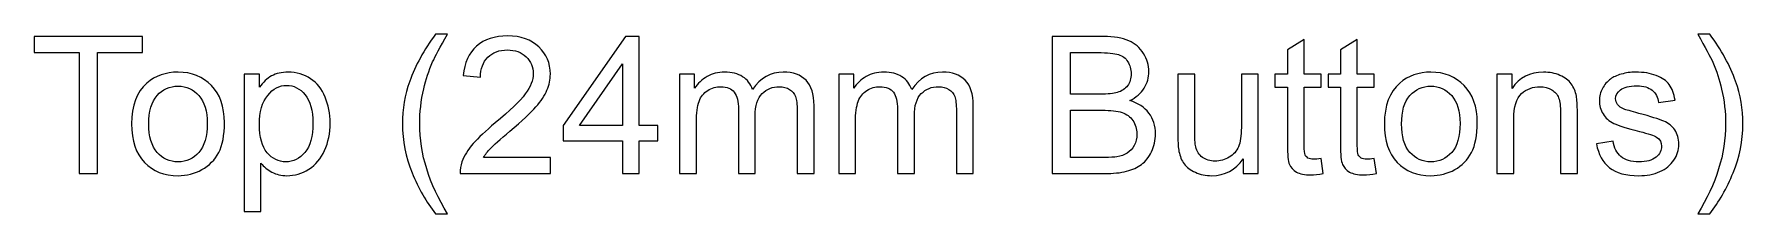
# Model space of a CAD drawing. Header units: millimetres. Extents: x 198 to 2216, y -826 to 151.
# Drawn here: x 582.1 to 809.3, y -583.4 to -559.6 of the extents above; entities that cross this region are included whole.
import ezdxf

# ---------------------------------------------------------------- set-up
doc = ezdxf.new("R2010")
doc.units = ezdxf.units.MM
doc.header["$MEASUREMENT"] = 0
doc.layers.add('Layer 1', color=7, linetype='Continuous')

msp = doc.modelspace()

# ---------------------------------------------------------------- linework, layer by layer
at = {"layer": 'Layer 1', "color": 250}
for points, knots in [([(588.1088, -578.0893), (588.1088, -578.0893), (588.1088, -562.0365), (588.1088, -562.0365), (588.1088, -562.0365), (582.1144, -562.0365), (582.1144, -562.0365), (582.1144, -562.0365), (582.1144, -559.9029), (582.1144, -559.9029), (582.1144, -559.9029), (596.5162, -559.9029), (596.5162, -559.9029), (596.5162, -559.9029), (596.5162, -562.0365), (596.5162, -562.0365), (596.5162, -562.0365), (590.5218, -562.0365), (590.5218, -562.0365), (590.5218, -562.0365), (590.5218, -578.0893), (590.5218, -578.0893), (590.5218, -578.0893), (588.1088, -578.0893), (588.1088, -578.0893)], [0, 0, 0, 0, 0.125, 0.125, 0.125, 0.25, 0.25, 0.25, 0.375, 0.375, 0.375, 0.5, 0.5, 0.5, 0.625, 0.625, 0.625, 0.75, 0.75, 0.75, 0.875, 0.875, 0.875, 1, 1, 1, 1]), ([(635.484, -583.4233), (634.2563, -581.8697), (633.2149, -580.0536), (632.364, -577.9708), (631.5131, -575.888), (631.0898, -573.729), (631.0898, -571.498), (631.0898, -569.5295), (631.4073, -567.6457), (632.0423, -565.8465), (632.7874, -563.7552), (633.9346, -561.6724), (635.484, -559.5981), (635.484, -559.5981), (637.0842, -559.5981), (637.0842, -559.5981), (636.0851, -561.3168), (635.4205, -562.5445), (635.0988, -563.2811), (634.595, -564.4199), (634.1971, -565.6094), (633.9092, -566.8498), (633.5536, -568.395), (633.3758, -569.9486), (633.3758, -571.5107), (633.3758, -575.4858), (634.6119, -579.4567), (637.0842, -583.4233), (637.0842, -583.4233), (635.484, -583.4233), (635.484, -583.4233)], [0, 0, 0, 0, 0.1, 0.1, 0.1, 0.2, 0.2, 0.2, 0.3, 0.3, 0.3, 0.4, 0.4, 0.4, 0.5, 0.5, 0.5, 0.6, 0.6, 0.6, 0.7, 0.7, 0.7, 0.8, 0.8, 0.8, 0.9, 0.9, 0.9, 1, 1, 1, 1]), ([(650.7748, -575.9557), (650.7748, -575.9557), (650.7748, -578.0893), (650.7748, -578.0893), (650.7748, -578.0893), (638.7352, -578.0893), (638.7352, -578.0893), (638.7183, -577.5517), (638.8072, -577.0352), (638.9977, -576.5357), (639.3067, -575.7186), (639.802, -574.9101), (640.4836, -574.1184), (641.1651, -573.3268), (642.1388, -572.4124), (643.4046, -571.3752), (645.3731, -569.7539), (646.7108, -568.4712), (647.4093, -567.5229), (648.112, -566.5746), (648.4634, -565.6772), (648.4634, -564.8305), (648.4634, -563.9457), (648.1459, -563.2007), (647.5109, -562.5911), (646.8759, -561.9857), (646.0462, -561.6809), (645.0259, -561.6809), (643.9464, -561.6809), (643.0828, -562.0026), (642.4351, -562.6461), (641.7874, -563.2853), (641.4615, -564.1743), (641.453, -565.3131), (641.453, -565.3131), (639.167, -565.0845), (639.167, -565.0845), (639.3236, -563.3742), (639.9163, -562.0704), (640.9408, -561.1729), (641.9695, -560.2754), (643.3453, -559.8267), (645.0767, -559.8267), (646.8209, -559.8267), (648.2052, -560.3093), (649.2212, -561.2787), (650.2414, -562.2482), (650.7494, -563.4504), (650.7494, -564.8813), (650.7494, -565.6094), (650.6012, -566.3249), (650.3007, -567.0276), (650.0043, -567.7346), (649.509, -568.4754), (648.819, -569.2543), (648.1247, -570.029), (646.9775, -571.1001), (645.3773, -572.4547), (644.0353, -573.5808), (643.1717, -574.3428), (642.7907, -574.745), (642.4097, -575.1471), (642.0965, -575.5493), (641.8467, -575.9557), (641.8467, -575.9557), (650.7748, -575.9557), (650.7748, -575.9557)], [0, 0, 0, 0, 0.04545455, 0.04545455, 0.04545455, 0.09090909, 0.09090909, 0.09090909, 0.13636364, 0.13636364, 0.13636364, 0.18181818, 0.18181818, 0.18181818, 0.22727273, 0.22727273, 0.22727273, 0.27272727, 0.27272727, 0.27272727, 0.31818182, 0.31818182, 0.31818182, 0.36363636, 0.36363636, 0.36363636, 0.40909091, 0.40909091, 0.40909091, 0.45454545, 0.45454545, 0.45454545, 0.5, 0.5, 0.5, 0.54545455, 0.54545455, 0.54545455, 0.59090909, 0.59090909, 0.59090909, 0.63636364, 0.63636364, 0.63636364, 0.68181818, 0.68181818, 0.68181818, 0.72727273, 0.72727273, 0.72727273, 0.77272727, 0.77272727, 0.77272727, 0.81818182, 0.81818182, 0.81818182, 0.86363636, 0.86363636, 0.86363636, 0.90909091, 0.90909091, 0.90909091, 0.95454545, 0.95454545, 0.95454545, 1, 1, 1, 1]), ([(660.3294, -578.0893), (660.3294, -578.0893), (660.3294, -573.7459), (660.3294, -573.7459), (660.3294, -573.7459), (652.43, -573.7459), (652.43, -573.7459), (652.43, -573.7459), (652.43, -571.6885), (652.43, -571.6885), (652.43, -571.6885), (660.7358, -559.9029), (660.7358, -559.9029), (660.7358, -559.9029), (662.5646, -559.9029), (662.5646, -559.9029), (662.5646, -559.9029), (662.5646, -571.6885), (662.5646, -571.6885), (662.5646, -571.6885), (665.0284, -571.6885), (665.0284, -571.6885), (665.0284, -571.6885), (665.0284, -573.7459), (665.0284, -573.7459), (665.0284, -573.7459), (662.5646, -573.7459), (662.5646, -573.7459), (662.5646, -573.7459), (662.5646, -578.0893), (662.5646, -578.0893), (662.5646, -578.0893), (660.3294, -578.0893), (660.3294, -578.0893)], [0, 0, 0, 0, 0.09090909, 0.09090909, 0.09090909, 0.18181818, 0.18181818, 0.18181818, 0.27272727, 0.27272727, 0.27272727, 0.36363636, 0.36363636, 0.36363636, 0.45454545, 0.45454545, 0.45454545, 0.54545455, 0.54545455, 0.54545455, 0.63636364, 0.63636364, 0.63636364, 0.72727273, 0.72727273, 0.72727273, 0.81818182, 0.81818182, 0.81818182, 0.90909091, 0.90909091, 0.90909091, 1, 1, 1, 1]), ([(717.4794, -578.0893), (717.4794, -578.0893), (717.4794, -559.9029), (717.4794, -559.9029), (717.4794, -559.9029), (724.3035, -559.9029), (724.3035, -559.9029), (725.6921, -559.9029), (726.8054, -560.0849), (727.6479, -560.4532), (728.4861, -560.8215), (729.1422, -561.3888), (729.6164, -562.155), (730.0947, -562.917), (730.3318, -563.7171), (730.3318, -564.5553), (730.3318, -565.33), (730.1201, -566.0624), (729.701, -566.7482), (729.2819, -567.434), (728.6469, -567.9886), (727.796, -568.4119), (728.8967, -568.7336), (729.7434, -569.284), (730.3318, -570.0629), (730.9245, -570.8376), (731.2208, -571.7562), (731.2208, -572.8146), (731.2208, -573.6697), (731.0388, -574.4613), (730.6789, -575.1937), (730.3191, -575.9261), (729.8746, -576.4891), (729.3454, -576.887), (728.8163, -577.2807), (728.1516, -577.5813), (727.3558, -577.7845), (726.5557, -577.9877), (725.5778, -578.0893), (724.4178, -578.0893), (724.4178, -578.0893), (717.4794, -578.0893), (717.4794, -578.0893)], [0, 0, 0, 0, 0.07142857, 0.07142857, 0.07142857, 0.14285714, 0.14285714, 0.14285714, 0.21428571, 0.21428571, 0.21428571, 0.28571429, 0.28571429, 0.28571429, 0.35714286, 0.35714286, 0.35714286, 0.42857143, 0.42857143, 0.42857143, 0.5, 0.5, 0.5, 0.57142857, 0.57142857, 0.57142857, 0.64285714, 0.64285714, 0.64285714, 0.71428571, 0.71428571, 0.71428571, 0.78571429, 0.78571429, 0.78571429, 0.85714286, 0.85714286, 0.85714286, 0.92857143, 0.92857143, 0.92857143, 1, 1, 1, 1]), ([(753.2214, -576.0954), (753.2214, -576.0954), (753.5262, -578.0681), (753.5262, -578.0681), (752.8997, -578.1994), (752.3366, -578.2671), (751.8456, -578.2671), (751.037, -578.2671), (750.4105, -578.1401), (749.9617, -577.8819), (749.5172, -577.6236), (749.204, -577.2892), (749.0219, -576.8701), (748.8399, -576.451), (748.751, -575.5705), (748.751, -574.2285), (748.751, -574.2285), (748.751, -566.6339), (748.751, -566.6339), (748.751, -566.6339), (747.1, -566.6339), (747.1, -566.6339), (747.1, -566.6339), (747.1, -564.9067), (747.1, -564.9067), (747.1, -564.9067), (748.751, -564.9067), (748.751, -564.9067), (748.751, -564.9067), (748.751, -561.647), (748.751, -561.647), (748.751, -561.647), (750.9862, -560.3051), (750.9862, -560.3051), (750.9862, -560.3051), (750.9862, -564.9067), (750.9862, -564.9067), (750.9862, -564.9067), (753.2214, -564.9067), (753.2214, -564.9067), (753.2214, -564.9067), (753.2214, -566.6339), (753.2214, -566.6339), (753.2214, -566.6339), (750.9862, -566.6339), (750.9862, -566.6339), (750.9862, -566.6339), (750.9862, -574.3555), (750.9862, -574.3555), (750.9862, -574.9947), (751.0243, -575.4054), (751.1047, -575.5874), (751.1809, -575.7694), (751.3079, -575.9134), (751.4857, -576.0234), (751.6635, -576.1293), (751.9175, -576.1843), (752.2477, -576.1843), (752.4933, -576.1843), (752.8192, -576.1547), (753.2214, -576.0954)], [0, 0, 0, 0, 0.05, 0.05, 0.05, 0.1, 0.1, 0.1, 0.15, 0.15, 0.15, 0.2, 0.2, 0.2, 0.25, 0.25, 0.25, 0.3, 0.3, 0.3, 0.35, 0.35, 0.35, 0.4, 0.4, 0.4, 0.45, 0.45, 0.45, 0.5, 0.5, 0.5, 0.55, 0.55, 0.55, 0.6, 0.6, 0.6, 0.65, 0.65, 0.65, 0.7, 0.7, 0.7, 0.75, 0.75, 0.75, 0.8, 0.8, 0.8, 0.85, 0.85, 0.85, 0.9, 0.9, 0.9, 0.95, 0.95, 0.95, 1, 1, 1, 1]), ([(760.2784, -576.0954), (760.2784, -576.0954), (760.5832, -578.0681), (760.5832, -578.0681), (759.9567, -578.1994), (759.3936, -578.2671), (758.9026, -578.2671), (758.094, -578.2671), (757.4675, -578.1401), (757.0187, -577.8819), (756.5742, -577.6236), (756.261, -577.2892), (756.0789, -576.8701), (755.8969, -576.451), (755.808, -575.5705), (755.808, -574.2285), (755.808, -574.2285), (755.808, -566.6339), (755.808, -566.6339), (755.808, -566.6339), (754.157, -566.6339), (754.157, -566.6339), (754.157, -566.6339), (754.157, -564.9067), (754.157, -564.9067), (754.157, -564.9067), (755.808, -564.9067), (755.808, -564.9067), (755.808, -564.9067), (755.808, -561.647), (755.808, -561.647), (755.808, -561.647), (758.0432, -560.3051), (758.0432, -560.3051), (758.0432, -560.3051), (758.0432, -564.9067), (758.0432, -564.9067), (758.0432, -564.9067), (760.2784, -564.9067), (760.2784, -564.9067), (760.2784, -564.9067), (760.2784, -566.6339), (760.2784, -566.6339), (760.2784, -566.6339), (758.0432, -566.6339), (758.0432, -566.6339), (758.0432, -566.6339), (758.0432, -574.3555), (758.0432, -574.3555), (758.0432, -574.9947), (758.0813, -575.4054), (758.1617, -575.5874), (758.2379, -575.7694), (758.3649, -575.9134), (758.5427, -576.0234), (758.7205, -576.1293), (758.9745, -576.1843), (759.3047, -576.1843), (759.5503, -576.1843), (759.8762, -576.1547), (760.2784, -576.0954)], [0, 0, 0, 0, 0.05, 0.05, 0.05, 0.1, 0.1, 0.1, 0.15, 0.15, 0.15, 0.2, 0.2, 0.2, 0.25, 0.25, 0.25, 0.3, 0.3, 0.3, 0.35, 0.35, 0.35, 0.4, 0.4, 0.4, 0.45, 0.45, 0.45, 0.5, 0.5, 0.5, 0.55, 0.55, 0.55, 0.6, 0.6, 0.6, 0.65, 0.65, 0.65, 0.7, 0.7, 0.7, 0.75, 0.75, 0.75, 0.8, 0.8, 0.8, 0.85, 0.85, 0.85, 0.9, 0.9, 0.9, 0.95, 0.95, 0.95, 1, 1, 1, 1]), ([(804.9104, -583.4233), (804.9104, -583.4233), (803.3102, -583.4233), (803.3102, -583.4233), (805.7825, -579.4567), (807.0186, -575.4858), (807.0186, -571.5107), (807.0186, -569.9571), (806.8408, -568.4161), (806.4852, -566.8879), (806.2058, -565.6475), (805.8121, -564.458), (805.3083, -563.315), (804.9866, -562.5741), (804.3177, -561.3338), (803.3102, -559.5981), (803.3102, -559.5981), (804.9104, -559.5981), (804.9104, -559.5981), (806.4598, -561.6724), (807.607, -563.7552), (808.3521, -565.8465), (808.9871, -567.6457), (809.3046, -569.5295), (809.3046, -571.498), (809.3046, -573.729), (808.877, -575.888), (808.0219, -577.9708), (807.171, -580.0536), (806.1338, -581.8697), (804.9104, -583.4233)], [0, 0, 0, 0, 0.1, 0.1, 0.1, 0.2, 0.2, 0.2, 0.3, 0.3, 0.3, 0.4, 0.4, 0.4, 0.5, 0.5, 0.5, 0.6, 0.6, 0.6, 0.7, 0.7, 0.7, 0.8, 0.8, 0.8, 0.9, 0.9, 0.9, 1, 1, 1, 1]), ([(719.8924, -567.5483), (719.8924, -567.5483), (723.8252, -567.5483), (723.8252, -567.5483), (724.892, -567.5483), (725.6582, -567.4763), (726.1196, -567.3366), (726.7335, -567.1546), (727.1949, -566.8498), (727.5039, -566.4265), (727.813, -566.0031), (727.9696, -565.474), (727.9696, -564.8347), (727.9696, -564.2294), (727.8257, -563.696), (727.5336, -563.2388), (727.2457, -562.7773), (726.8308, -562.4598), (726.2932, -562.2905), (725.7556, -562.1212), (724.8327, -562.0365), (723.5288, -562.0365), (723.5288, -562.0365), (719.8924, -562.0365), (719.8924, -562.0365), (719.8924, -562.0365), (719.8924, -567.5483), (719.8924, -567.5483)], [0, 0, 0, 0, 0.11111111, 0.11111111, 0.11111111, 0.22222222, 0.22222222, 0.22222222, 0.33333333, 0.33333333, 0.33333333, 0.44444444, 0.44444444, 0.44444444, 0.55555556, 0.55555556, 0.55555556, 0.66666667, 0.66666667, 0.66666667, 0.77777778, 0.77777778, 0.77777778, 0.88888889, 0.88888889, 0.88888889, 1, 1, 1, 1]), ([(595.0684, -571.498), (595.0684, -569.0638), (595.7457, -567.2604), (597.1046, -566.0878), (598.2349, -565.1141), (599.6192, -564.6273), (601.2491, -564.6273), (603.0567, -564.6273), (604.5384, -565.22), (605.6898, -566.4053), (606.8371, -567.5864), (607.4128, -569.2247), (607.4128, -571.3117), (607.4128, -573.0051), (607.1588, -574.3343), (606.6508, -575.3038), (606.1428, -576.2732), (605.402, -577.0267), (604.4283, -577.5644), (603.4589, -578.102), (602.3963, -578.3687), (601.2491, -578.3687), (599.4033, -578.3687), (597.9132, -577.7803), (596.7744, -576.5992), (595.6357, -575.4181), (595.0684, -573.7163), (595.0684, -571.498)], [0, 0, 0, 0, 0.11111111, 0.11111111, 0.11111111, 0.22222222, 0.22222222, 0.22222222, 0.33333333, 0.33333333, 0.33333333, 0.44444444, 0.44444444, 0.44444444, 0.55555556, 0.55555556, 0.55555556, 0.66666667, 0.66666667, 0.66666667, 0.77777778, 0.77777778, 0.77777778, 0.88888889, 0.88888889, 0.88888889, 1, 1, 1, 1]), ([(610.0332, -583.1439), (610.0332, -583.1439), (610.0332, -564.9067), (610.0332, -564.9067), (610.0332, -564.9067), (612.0652, -564.9067), (612.0652, -564.9067), (612.0652, -564.9067), (612.0652, -566.6381), (612.0652, -566.6381), (612.5436, -565.9693), (613.0854, -565.4655), (613.6908, -565.1311), (614.2919, -564.7966), (615.0243, -564.6273), (615.8837, -564.6273), (617.0097, -564.6273), (618.0003, -564.9152), (618.8597, -565.4951), (619.7191, -566.0709), (620.3668, -566.8879), (620.807, -567.9378), (621.2431, -568.9919), (621.4632, -570.1433), (621.4632, -571.4006), (621.4632, -572.7426), (621.2219, -573.9533), (620.7393, -575.0328), (620.2567, -576.1081), (619.554, -576.9336), (618.6311, -577.5093), (617.7125, -578.0808), (616.743, -578.3687), (615.727, -578.3687), (614.982, -578.3687), (614.3131, -578.2121), (613.7247, -577.8988), (613.132, -577.5855), (612.6494, -577.1918), (612.2684, -576.7135), (612.2684, -576.7135), (612.2684, -583.1439), (612.2684, -583.1439), (612.2684, -583.1439), (610.0332, -583.1439), (610.0332, -583.1439)], [0, 0, 0, 0, 0.06666667, 0.06666667, 0.06666667, 0.13333333, 0.13333333, 0.13333333, 0.2, 0.2, 0.2, 0.26666667, 0.26666667, 0.26666667, 0.33333333, 0.33333333, 0.33333333, 0.4, 0.4, 0.4, 0.46666667, 0.46666667, 0.46666667, 0.53333333, 0.53333333, 0.53333333, 0.6, 0.6, 0.6, 0.66666667, 0.66666667, 0.66666667, 0.73333333, 0.73333333, 0.73333333, 0.8, 0.8, 0.8, 0.86666667, 0.86666667, 0.86666667, 0.93333333, 0.93333333, 0.93333333, 1, 1, 1, 1]), ([(660.3294, -571.6885), (660.3294, -571.6885), (660.3294, -563.5055), (660.3294, -563.5055), (660.3294, -563.5055), (654.6271, -571.6885), (654.6271, -571.6885), (654.6271, -571.6885), (660.3294, -571.6885), (660.3294, -571.6885)], [0, 0, 0, 0, 0.33333333, 0.33333333, 0.33333333, 0.66666667, 0.66666667, 0.66666667, 1, 1, 1, 1]), ([(667.9282, -578.0893), (667.9282, -578.0893), (667.9282, -564.9067), (667.9282, -564.9067), (667.9282, -564.9067), (669.9348, -564.9067), (669.9348, -564.9067), (669.9348, -564.9067), (669.9348, -566.7694), (669.9348, -566.7694), (670.3454, -566.1259), (670.8958, -565.6052), (671.5816, -565.2157), (672.2674, -564.822), (673.0463, -564.6273), (673.9226, -564.6273), (674.8963, -564.6273), (675.6964, -564.8305), (676.3187, -565.2327), (676.941, -565.6391), (677.3812, -566.2021), (677.6352, -566.9302), (678.6851, -565.3935), (680.044, -564.6273), (681.7204, -564.6273), (683.0327, -564.6273), (684.0445, -564.9871), (684.7472, -565.711), (685.4542, -566.4349), (685.8098, -567.5483), (685.8098, -569.0511), (685.8098, -569.0511), (685.8098, -578.0893), (685.8098, -578.0893), (685.8098, -578.0893), (683.5746, -578.0893), (683.5746, -578.0893), (683.5746, -578.0893), (683.5746, -569.792), (683.5746, -569.792), (683.5746, -568.903), (683.4984, -568.2595), (683.3545, -567.8658), (683.2105, -567.4721), (682.9481, -567.1588), (682.5628, -566.9175), (682.1818, -566.6762), (681.7331, -566.5577), (681.2209, -566.5577), (680.2895, -566.5577), (679.5191, -566.8667), (678.9052, -567.4806), (678.2914, -568.0986), (677.9866, -569.085), (677.9866, -570.4397), (677.9866, -570.4397), (677.9866, -578.0893), (677.9866, -578.0893), (677.9866, -578.0893), (675.7514, -578.0893), (675.7514, -578.0893), (675.7514, -578.0893), (675.7514, -569.5337), (675.7514, -569.5337), (675.7514, -568.5431), (675.5694, -567.7981), (675.2053, -567.3028), (674.8412, -566.8075), (674.2443, -566.5577), (673.4188, -566.5577), (672.7923, -566.5577), (672.2123, -566.7228), (671.6789, -567.053), (671.1455, -567.3832), (670.7603, -567.8658), (670.519, -568.505), (670.2819, -569.14), (670.1634, -570.0587), (670.1634, -571.2567), (670.1634, -571.2567), (670.1634, -578.0893), (670.1634, -578.0893), (670.1634, -578.0893), (667.9282, -578.0893), (667.9282, -578.0893)], [0, 0, 0, 0, 0.03571429, 0.03571429, 0.03571429, 0.07142857, 0.07142857, 0.07142857, 0.10714286, 0.10714286, 0.10714286, 0.14285714, 0.14285714, 0.14285714, 0.17857143, 0.17857143, 0.17857143, 0.21428571, 0.21428571, 0.21428571, 0.25, 0.25, 0.25, 0.28571429, 0.28571429, 0.28571429, 0.32142857, 0.32142857, 0.32142857, 0.35714286, 0.35714286, 0.35714286, 0.39285714, 0.39285714, 0.39285714, 0.42857143, 0.42857143, 0.42857143, 0.46428571, 0.46428571, 0.46428571, 0.5, 0.5, 0.5, 0.53571429, 0.53571429, 0.53571429, 0.57142857, 0.57142857, 0.57142857, 0.60714286, 0.60714286, 0.60714286, 0.64285714, 0.64285714, 0.64285714, 0.67857143, 0.67857143, 0.67857143, 0.71428571, 0.71428571, 0.71428571, 0.75, 0.75, 0.75, 0.78571429, 0.78571429, 0.78571429, 0.82142857, 0.82142857, 0.82142857, 0.85714286, 0.85714286, 0.85714286, 0.89285714, 0.89285714, 0.89285714, 0.92857143, 0.92857143, 0.92857143, 0.96428571, 0.96428571, 0.96428571, 1, 1, 1, 1]), ([(689.0864, -578.0893), (689.0864, -578.0893), (689.0864, -564.9067), (689.0864, -564.9067), (689.0864, -564.9067), (691.093, -564.9067), (691.093, -564.9067), (691.093, -564.9067), (691.093, -566.7694), (691.093, -566.7694), (691.5036, -566.1259), (692.054, -565.6052), (692.7398, -565.2157), (693.4256, -564.822), (694.2045, -564.6273), (695.0808, -564.6273), (696.0545, -564.6273), (696.8546, -564.8305), (697.4769, -565.2327), (698.0992, -565.6391), (698.5394, -566.2021), (698.7934, -566.9302), (699.8433, -565.3935), (701.2022, -564.6273), (702.8786, -564.6273), (704.1909, -564.6273), (705.2027, -564.9871), (705.9054, -565.711), (706.6124, -566.4349), (706.968, -567.5483), (706.968, -569.0511), (706.968, -569.0511), (706.968, -578.0893), (706.968, -578.0893), (706.968, -578.0893), (704.7328, -578.0893), (704.7328, -578.0893), (704.7328, -578.0893), (704.7328, -569.792), (704.7328, -569.792), (704.7328, -568.903), (704.6566, -568.2595), (704.5127, -567.8658), (704.3687, -567.4721), (704.1063, -567.1588), (703.721, -566.9175), (703.34, -566.6762), (702.8913, -566.5577), (702.3791, -566.5577), (701.4477, -566.5577), (700.6773, -566.8667), (700.0634, -567.4806), (699.4496, -568.0986), (699.1448, -569.085), (699.1448, -570.4397), (699.1448, -570.4397), (699.1448, -578.0893), (699.1448, -578.0893), (699.1448, -578.0893), (696.9096, -578.0893), (696.9096, -578.0893), (696.9096, -578.0893), (696.9096, -569.5337), (696.9096, -569.5337), (696.9096, -568.5431), (696.7276, -567.7981), (696.3635, -567.3028), (695.9994, -566.8075), (695.4025, -566.5577), (694.577, -566.5577), (693.9505, -566.5577), (693.3705, -566.7228), (692.8371, -567.053), (692.3037, -567.3832), (691.9185, -567.8658), (691.6772, -568.505), (691.4401, -569.14), (691.3216, -570.0587), (691.3216, -571.2567), (691.3216, -571.2567), (691.3216, -578.0893), (691.3216, -578.0893), (691.3216, -578.0893), (689.0864, -578.0893), (689.0864, -578.0893)], [0, 0, 0, 0, 0.03571429, 0.03571429, 0.03571429, 0.07142857, 0.07142857, 0.07142857, 0.10714286, 0.10714286, 0.10714286, 0.14285714, 0.14285714, 0.14285714, 0.17857143, 0.17857143, 0.17857143, 0.21428571, 0.21428571, 0.21428571, 0.25, 0.25, 0.25, 0.28571429, 0.28571429, 0.28571429, 0.32142857, 0.32142857, 0.32142857, 0.35714286, 0.35714286, 0.35714286, 0.39285714, 0.39285714, 0.39285714, 0.42857143, 0.42857143, 0.42857143, 0.46428571, 0.46428571, 0.46428571, 0.5, 0.5, 0.5, 0.53571429, 0.53571429, 0.53571429, 0.57142857, 0.57142857, 0.57142857, 0.60714286, 0.60714286, 0.60714286, 0.64285714, 0.64285714, 0.64285714, 0.67857143, 0.67857143, 0.67857143, 0.71428571, 0.71428571, 0.71428571, 0.75, 0.75, 0.75, 0.78571429, 0.78571429, 0.78571429, 0.82142857, 0.82142857, 0.82142857, 0.85714286, 0.85714286, 0.85714286, 0.89285714, 0.89285714, 0.89285714, 0.92857143, 0.92857143, 0.92857143, 0.96428571, 0.96428571, 0.96428571, 1, 1, 1, 1]), ([(742.854, -578.0893), (742.854, -578.0893), (742.854, -576.1293), (742.854, -576.1293), (741.8295, -577.6236), (740.441, -578.3687), (738.6842, -578.3687), (737.9095, -578.3687), (737.1856, -578.2205), (736.5125, -577.9242), (735.8394, -577.6236), (735.3398, -577.2511), (735.0139, -576.8024), (734.6879, -576.3494), (734.4593, -575.7991), (734.3281, -575.1471), (734.2392, -574.7069), (734.1926, -574.0126), (734.1926, -573.0643), (734.1926, -573.0643), (734.1926, -564.9067), (734.1926, -564.9067), (734.1926, -564.9067), (736.4278, -564.9067), (736.4278, -564.9067), (736.4278, -564.9067), (736.4278, -572.2007), (736.4278, -572.2007), (736.4278, -573.3649), (736.4744, -574.1523), (736.5633, -574.5545), (736.703, -575.1429), (736.9993, -575.6001), (737.4565, -575.9345), (737.9095, -576.269), (738.4683, -576.4383), (739.1371, -576.4383), (739.806, -576.4383), (740.4325, -576.269), (741.0167, -575.9261), (741.6009, -575.5832), (742.0158, -575.1133), (742.2613, -574.5248), (742.5026, -573.9364), (742.6254, -573.077), (742.6254, -571.9552), (742.6254, -571.9552), (742.6254, -564.9067), (742.6254, -564.9067), (742.6254, -564.9067), (744.8606, -564.9067), (744.8606, -564.9067), (744.8606, -564.9067), (744.8606, -578.0893), (744.8606, -578.0893), (744.8606, -578.0893), (742.854, -578.0893), (742.854, -578.0893)], [0, 0, 0, 0, 0.05263158, 0.05263158, 0.05263158, 0.10526316, 0.10526316, 0.10526316, 0.15789474, 0.15789474, 0.15789474, 0.21052632, 0.21052632, 0.21052632, 0.26315789, 0.26315789, 0.26315789, 0.31578947, 0.31578947, 0.31578947, 0.36842105, 0.36842105, 0.36842105, 0.42105263, 0.42105263, 0.42105263, 0.47368421, 0.47368421, 0.47368421, 0.52631579, 0.52631579, 0.52631579, 0.57894737, 0.57894737, 0.57894737, 0.63157895, 0.63157895, 0.63157895, 0.68421053, 0.68421053, 0.68421053, 0.73684211, 0.73684211, 0.73684211, 0.78947368, 0.78947368, 0.78947368, 0.84210526, 0.84210526, 0.84210526, 0.89473684, 0.89473684, 0.89473684, 0.94736842, 0.94736842, 0.94736842, 1, 1, 1, 1]), ([(761.6458, -571.498), (761.6458, -569.0638), (762.3231, -567.2604), (763.682, -566.0878), (764.8123, -565.1141), (766.1966, -564.6273), (767.8265, -564.6273), (769.6341, -564.6273), (771.1158, -565.22), (772.2672, -566.4053), (773.4145, -567.5864), (773.9902, -569.2247), (773.9902, -571.3117), (773.9902, -573.0051), (773.7362, -574.3343), (773.2282, -575.3038), (772.7202, -576.2732), (771.9794, -577.0267), (771.0057, -577.5644), (770.0363, -578.102), (768.9737, -578.3687), (767.8265, -578.3687), (765.9807, -578.3687), (764.4906, -577.7803), (763.3518, -576.5992), (762.2131, -575.4181), (761.6458, -573.7163), (761.6458, -571.498)], [0, 0, 0, 0, 0.11111111, 0.11111111, 0.11111111, 0.22222222, 0.22222222, 0.22222222, 0.33333333, 0.33333333, 0.33333333, 0.44444444, 0.44444444, 0.44444444, 0.55555556, 0.55555556, 0.55555556, 0.66666667, 0.66666667, 0.66666667, 0.77777778, 0.77777778, 0.77777778, 0.88888889, 0.88888889, 0.88888889, 1, 1, 1, 1]), ([(776.6106, -578.0893), (776.6106, -578.0893), (776.6106, -564.9067), (776.6106, -564.9067), (776.6106, -564.9067), (778.6172, -564.9067), (778.6172, -564.9067), (778.6172, -564.9067), (778.6172, -566.7778), (778.6172, -566.7778), (779.5824, -565.3427), (780.9794, -564.6273), (782.804, -564.6273), (783.5998, -564.6273), (784.328, -564.7712), (784.9926, -565.0549), (785.6572, -565.3385), (786.1568, -565.7153), (786.487, -566.1767), (786.8172, -566.6381), (787.05, -567.1885), (787.1812, -567.8235), (787.2617, -568.2383), (787.304, -568.9622), (787.304, -569.9952), (787.304, -569.9952), (787.304, -578.0893), (787.304, -578.0893), (787.304, -578.0893), (785.0688, -578.0893), (785.0688, -578.0893), (785.0688, -578.0893), (785.0688, -570.0798), (785.0688, -570.0798), (785.0688, -569.1697), (784.9841, -568.4881), (784.8106, -568.0394), (784.637, -567.5906), (784.328, -567.2308), (783.8877, -566.9599), (783.4474, -566.6932), (782.9267, -566.5577), (782.3341, -566.5577), (781.3858, -566.5577), (780.5688, -566.8583), (779.8787, -567.4636), (779.1887, -568.0648), (778.8458, -569.212), (778.8458, -570.8969), (778.8458, -570.8969), (778.8458, -578.0893), (778.8458, -578.0893), (778.8458, -578.0893), (776.6106, -578.0893), (776.6106, -578.0893)], [0, 0, 0, 0, 0.05555556, 0.05555556, 0.05555556, 0.11111111, 0.11111111, 0.11111111, 0.16666667, 0.16666667, 0.16666667, 0.22222222, 0.22222222, 0.22222222, 0.27777778, 0.27777778, 0.27777778, 0.33333333, 0.33333333, 0.33333333, 0.38888889, 0.38888889, 0.38888889, 0.44444444, 0.44444444, 0.44444444, 0.5, 0.5, 0.5, 0.55555556, 0.55555556, 0.55555556, 0.61111111, 0.61111111, 0.61111111, 0.66666667, 0.66666667, 0.66666667, 0.72222222, 0.72222222, 0.72222222, 0.77777778, 0.77777778, 0.77777778, 0.83333333, 0.83333333, 0.83333333, 0.88888889, 0.88888889, 0.88888889, 0.94444444, 0.94444444, 0.94444444, 1, 1, 1, 1]), ([(789.8482, -574.1523), (789.8482, -574.1523), (792.058, -573.7967), (792.058, -573.7967), (792.1808, -574.6815), (792.5279, -575.3588), (793.0952, -575.8329), (793.6624, -576.3028), (794.4583, -576.5399), (795.4743, -576.5399), (796.503, -576.5399), (797.265, -576.3325), (797.7645, -575.9134), (798.2598, -575.4985), (798.5096, -575.0074), (798.5096, -574.4444), (798.5096, -573.9406), (798.2852, -573.5427), (797.8407, -573.2548), (797.5275, -573.0559), (796.7655, -572.8061), (795.5547, -572.4971), (793.9207, -572.0864), (792.7904, -571.7308), (792.1554, -571.4303), (791.5246, -571.1255), (791.0462, -570.7106), (790.7203, -570.1772), (790.3943, -569.648), (790.2292, -569.0596), (790.2292, -568.4161), (790.2292, -567.8277), (790.3647, -567.2858), (790.6314, -566.7863), (790.9023, -566.2868), (791.2664, -565.8719), (791.7278, -565.5417), (792.0749, -565.2877), (792.5491, -565.0718), (793.146, -564.894), (793.7471, -564.7162), (794.3863, -564.6273), (795.0721, -564.6273), (796.1051, -564.6273), (797.011, -564.7755), (797.7899, -565.076), (798.5731, -565.3724), (799.1488, -565.7788), (799.5214, -566.2868), (799.8897, -566.799), (800.1479, -567.4806), (800.2876, -568.3357), (800.2876, -568.3357), (798.1032, -568.6405), (798.1032, -568.6405), (798.0058, -567.9547), (797.718, -567.4171), (797.2438, -567.0318), (796.7697, -566.6466), (796.1008, -566.4561), (795.233, -566.4561), (794.2128, -566.4561), (793.4804, -566.6254), (793.0444, -566.9641), (792.6083, -567.3028), (792.3882, -567.7007), (792.3882, -568.1537), (792.3882, -568.4415), (792.4771, -568.704), (792.6591, -568.9368), (792.8412, -569.1739), (793.1248, -569.3729), (793.5143, -569.5295), (793.7386, -569.6142), (794.3906, -569.8047), (795.4828, -570.101), (797.0576, -570.5201), (798.1582, -570.8672), (798.7848, -571.1339), (799.4113, -571.4006), (799.9024, -571.7943), (800.258, -572.3023), (800.6178, -572.8146), (800.7956, -573.4496), (800.7956, -574.2116), (800.7956, -574.9524), (800.5797, -575.6509), (800.1437, -576.3071), (799.7076, -576.9632), (799.0811, -577.4712), (798.2641, -577.8311), (797.4428, -578.1909), (796.5157, -578.3687), (795.4828, -578.3687), (793.7725, -578.3687), (792.4644, -578.0131), (791.5669, -577.3061), (790.6695, -576.5949), (790.098, -575.5451), (789.8482, -574.1523)], [0, 0, 0, 0, 0.03030303, 0.03030303, 0.03030303, 0.06060606, 0.06060606, 0.06060606, 0.09090909, 0.09090909, 0.09090909, 0.12121212, 0.12121212, 0.12121212, 0.15151515, 0.15151515, 0.15151515, 0.18181818, 0.18181818, 0.18181818, 0.21212121, 0.21212121, 0.21212121, 0.24242424, 0.24242424, 0.24242424, 0.27272727, 0.27272727, 0.27272727, 0.3030303, 0.3030303, 0.3030303, 0.33333333, 0.33333333, 0.33333333, 0.36363636, 0.36363636, 0.36363636, 0.39393939, 0.39393939, 0.39393939, 0.42424242, 0.42424242, 0.42424242, 0.45454545, 0.45454545, 0.45454545, 0.48484848, 0.48484848, 0.48484848, 0.51515152, 0.51515152, 0.51515152, 0.54545455, 0.54545455, 0.54545455, 0.57575758, 0.57575758, 0.57575758, 0.60606061, 0.60606061, 0.60606061, 0.63636364, 0.63636364, 0.63636364, 0.66666667, 0.66666667, 0.66666667, 0.6969697, 0.6969697, 0.6969697, 0.72727273, 0.72727273, 0.72727273, 0.75757576, 0.75757576, 0.75757576, 0.78787879, 0.78787879, 0.78787879, 0.81818182, 0.81818182, 0.81818182, 0.84848485, 0.84848485, 0.84848485, 0.87878788, 0.87878788, 0.87878788, 0.90909091, 0.90909091, 0.90909091, 0.93939394, 0.93939394, 0.93939394, 0.96969697, 0.96969697, 0.96969697, 1, 1, 1, 1]), ([(597.3544, -571.5022), (597.3544, -573.1871), (597.7227, -574.4486), (598.4593, -575.2826), (599.2001, -576.1208), (600.1272, -576.5399), (601.2491, -576.5399), (602.3582, -576.5399), (603.2811, -576.1208), (604.0219, -575.2784), (604.7585, -574.4359), (605.1268, -573.1532), (605.1268, -571.4303), (605.1268, -569.8047), (604.7543, -568.5728), (604.0134, -567.7388), (603.2726, -566.9006), (602.3497, -566.4815), (601.2491, -566.4815), (600.1272, -566.4815), (599.2001, -566.8964), (598.4593, -567.7303), (597.7227, -568.5643), (597.3544, -569.8216), (597.3544, -571.5022)], [0, 0, 0, 0, 0.125, 0.125, 0.125, 0.25, 0.25, 0.25, 0.375, 0.375, 0.375, 0.5, 0.5, 0.5, 0.625, 0.625, 0.625, 0.75, 0.75, 0.75, 0.875, 0.875, 0.875, 1, 1, 1, 1]), ([(612.0652, -571.5784), (612.0652, -573.2675), (612.4081, -574.5164), (613.0897, -575.3249), (613.7755, -576.1335), (614.6052, -576.5399), (615.5789, -576.5399), (616.5695, -576.5399), (617.4161, -576.1208), (618.1189, -575.2826), (618.8258, -574.4444), (619.1772, -573.149), (619.1772, -571.3922), (619.1772, -569.7158), (618.8343, -568.4627), (618.1443, -567.6287), (617.4542, -566.7948), (616.633, -566.3799), (615.6762, -566.3799), (614.728, -566.3799), (613.8898, -566.8244), (613.1616, -567.7092), (612.4293, -568.5982), (612.0652, -569.8851), (612.0652, -571.5784)], [0, 0, 0, 0, 0.125, 0.125, 0.125, 0.25, 0.25, 0.25, 0.375, 0.375, 0.375, 0.5, 0.5, 0.5, 0.625, 0.625, 0.625, 0.75, 0.75, 0.75, 0.875, 0.875, 0.875, 1, 1, 1, 1]), ([(763.9318, -571.5022), (763.9318, -573.1871), (764.3001, -574.4486), (765.0367, -575.2826), (765.7775, -576.1208), (766.7046, -576.5399), (767.8265, -576.5399), (768.9356, -576.5399), (769.8585, -576.1208), (770.5993, -575.2784), (771.3359, -574.4359), (771.7042, -573.1532), (771.7042, -571.4303), (771.7042, -569.8047), (771.3317, -568.5728), (770.5908, -567.7388), (769.85, -566.9006), (768.9271, -566.4815), (767.8265, -566.4815), (766.7046, -566.4815), (765.7775, -566.8964), (765.0367, -567.7303), (764.3001, -568.5643), (763.9318, -569.8216), (763.9318, -571.5022)], [0, 0, 0, 0, 0.125, 0.125, 0.125, 0.25, 0.25, 0.25, 0.375, 0.375, 0.375, 0.5, 0.5, 0.5, 0.625, 0.625, 0.625, 0.75, 0.75, 0.75, 0.875, 0.875, 0.875, 1, 1, 1, 1]), ([(719.8924, -575.9557), (719.8924, -575.9557), (724.4221, -575.9557), (724.4221, -575.9557), (725.201, -575.9557), (725.7471, -575.9261), (726.0646, -575.8668), (726.6149, -575.7694), (727.0806, -575.6043), (727.4531, -575.3715), (727.8257, -575.1387), (728.1305, -574.8), (728.3718, -574.3555), (728.6131, -573.911), (728.7316, -573.3988), (728.7316, -572.8188), (728.7316, -572.1372), (728.558, -571.5488), (728.2067, -571.045), (727.8595, -570.5413), (727.3769, -570.1899), (726.7589, -569.9867), (726.145, -569.7835), (725.256, -569.6819), (724.1003, -569.6819), (724.1003, -569.6819), (719.8924, -569.6819), (719.8924, -569.6819), (719.8924, -569.6819), (719.8924, -575.9557), (719.8924, -575.9557)], [0, 0, 0, 0, 0.1, 0.1, 0.1, 0.2, 0.2, 0.2, 0.3, 0.3, 0.3, 0.4, 0.4, 0.4, 0.5, 0.5, 0.5, 0.6, 0.6, 0.6, 0.7, 0.7, 0.7, 0.8, 0.8, 0.8, 0.9, 0.9, 0.9, 1, 1, 1, 1])]:
    msp.add_open_spline(points, degree=3, knots=knots, dxfattribs=at)

doc.saveas('drawing.dxf')
